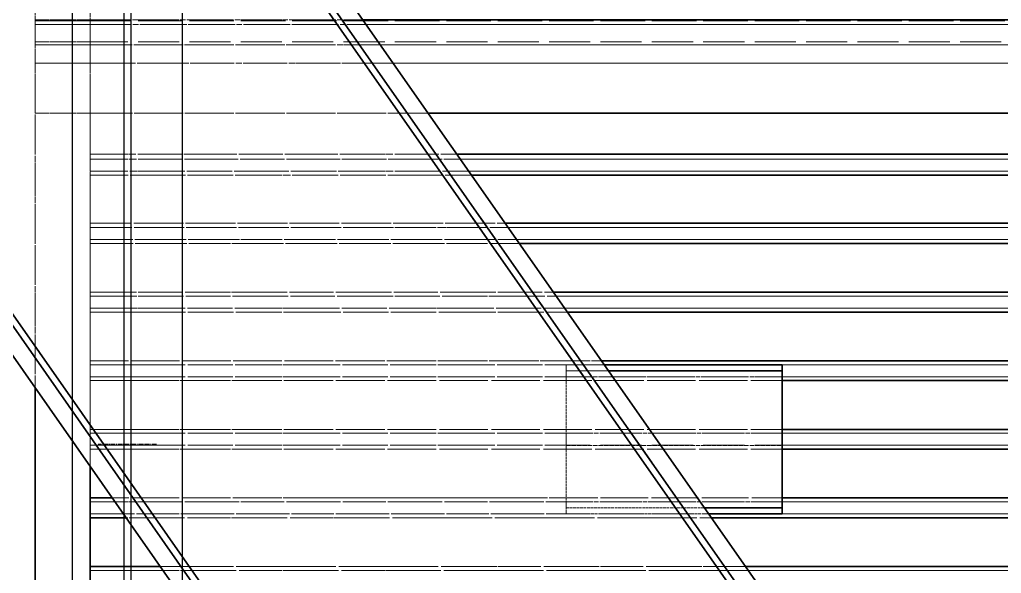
# Model space of a CAD drawing. Header units: millimetres. Extents: x 2711 to 34823, y 3042 to 25750.
# Drawn here: x 15031.6 to 15318.2, y 11830.9 to 11992.4 of the extents above; entities that cross this region are included whole.
import ezdxf

# ---------------------------------------------------------------- set-up
doc = ezdxf.new("R2010")
doc.units = ezdxf.units.MM
doc.linetypes.add('CENTER', pattern=[2, 1.25, -0.25, 0.25, -0.25])
doc.linetypes.add('DASHED', pattern=[15, 12, -3])
doc.layers.add('center', color=1, linetype='CENTER')

# ---------------------------------------------------------------- blocks, each defined once
blk = doc.blocks.new('A$C637D7238')
at = {"color": 7, "lineweight": 35}
for p, q in [((1435.36, 260), (985, 903.19)), ((1429.26, 260), (985, 894.47)), ((1426.91, 260), (985, 891.12)), ((1272.9, 260), (985, 671.17)), ((1270.56, 260), (985, 667.82)), ((1264.45, 260), (985, 659.1))]:
    blk.add_line(p, q, dxfattribs=at)
at = {"color": 7, "linetype": 'DASHED', "lineweight": 13}
for p, q in [((1429.26, 260), (985, 894.47)), ((1426.91, 260), (985, 891.12)), ((1272.9, 260), (985, 671.17)), ((1270.56, 260), (985, 667.82)), ((1434.15, 634.96), (1093.15, 634.96)), ((1434.15, 634.58), (1093.15, 634.58)), ((1093.15, 634.58), (1434.15, 634.58)), ((1093.15, 633.59), (1434.15, 633.59)), ((1434.15, 628.54), (1093.15, 628.54)), ((1434.15, 628.54), (1093.15, 628.54)), ((1434.15, 627.6), (1093.15, 627.6)), ((1093.15, 622.24), (1434.15, 622.24)), ((1434.15, 607.65), (1093.15, 607.65)), ((1434.15, 595.68), (1093.15, 595.68)), ((1434.15, 594.29), (1093.15, 594.29)), ((1434.15, 590.8), (1093.15, 590.8)), ((1434.15, 589.58), (1093.15, 589.58)), ((1434.15, 575.56), (1093.15, 575.56)), ((1434.15, 574.29), (1093.15, 574.29)), ((1434.15, 570.8), (1093.15, 570.8)), ((1434.15, 569.64), (1093.15, 569.64)), ((1434.15, 555.49), (1093.15, 555.49)), ((1434.15, 554.29), (1093.15, 554.29)), ((1434.15, 550.8), (1093.15, 550.8)), ((1434.15, 549.67), (1093.15, 549.67)), ((1434.15, 535.45), (1093.15, 535.45)), ((1434.15, 534.29), (1093.15, 534.29)), ((1434.15, 530.8), (1093.15, 530.8)), ((1434.15, 529.67), (1093.15, 529.67)), ((1434.15, 515.42), (1093.15, 515.42)), ((1434.15, 514.29), (1093.15, 514.29)), ((1434.15, 510.8), (1093.15, 510.8)), ((1434.15, 509.67), (1093.15, 509.67)), ((1434.15, 495.41), (1093.15, 495.41)), ((1434.15, 494.29), (1093.15, 494.29)), ((1434.15, 490.8), (1093.15, 490.8)), ((1434.15, 489.64), (1093.15, 489.64)), ((1434.15, 475.42), (1093.15, 475.42)), ((1434.15, 474.29), (1093.15, 474.29))]:
    blk.add_line(p, q, dxfattribs=at)
at = {"color": 7, "linetype": 'DASHED', "lineweight": 13, "ltscale": 0.056672}
blk.add_line((1077.15, 628.54), (1077.15, 662.54), dxfattribs=at)
at = {"color": 7, "linetype": 'DASHED', "lineweight": 13, "ltscale": 0.048257}
blk.add_line((1093.15, 633.59), (1093.15, 662.54), dxfattribs=at)
at = {"color": 7, "linetype": 'DASHED', "lineweight": 13, "ltscale": 0.002293}
for p, q in [((1077.15, 634.96), (1077.15, 633.59)), ((1093.15, 633.59), (1093.15, 634.96)), ((1093.15, 634.96), (1093.15, 633.59))]:
    blk.add_line(p, q, dxfattribs=at)
at = {"color": 7, "linetype": 'DASHED', "lineweight": 13, "ltscale": 0.026667}
for p, q in [((1077.15, 634.96), (1093.15, 634.96)), ((1077.15, 634.96), (1093.15, 634.96)), ((1093.15, 634.58), (1077.15, 634.58)), ((1077.15, 634.58), (1093.15, 634.58)), ((1077.15, 633.59), (1093.15, 633.59)), ((1093.15, 633.59), (1077.15, 633.59)), ((1077.15, 628.54), (1093.15, 628.54)), ((1077.15, 628.54), (1093.15, 628.54)), ((1093.15, 627.6), (1077.15, 627.6)), ((1077.15, 627.6), (1093.15, 627.6)), ((1077.15, 622.24), (1093.15, 622.24)), ((1093.15, 622.24), (1077.15, 622.24)), ((1077.15, 607.65), (1093.15, 607.65)), ((1077.15, 607.65), (1093.15, 607.65))]:
    blk.add_line(p, q, dxfattribs=at)
at = {"color": 7, "linetype": 'DASHED', "lineweight": 13, "ltscale": 0.009989}
for p, q in [((1077.15, 633.59), (1077.15, 627.6)), ((1093.15, 633.59), (1093.15, 627.6)), ((1093.15, 633.59), (1093.15, 627.6))]:
    blk.add_line(p, q, dxfattribs=at)
at = {"color": 7, "linetype": 'DASHED', "lineweight": 13, "ltscale": 0.132766}
blk.add_line((1172.81, 634.96), (1093.15, 634.96), dxfattribs=at)
at = {"color": 7, "linetype": 'DASHED', "lineweight": 13, "ltscale": 0.134372}
blk.add_line((1173.77, 633.59), (1093.15, 633.59), dxfattribs=at)
at = {"color": 7, "lineweight": 35, "ltscale": 0.435567}
blk.add_line((1434.15, 634.96), (1172.81, 634.96), dxfattribs=at)
at = {"color": 7, "lineweight": 13, "ltscale": 0.433961}
blk.add_line((1434.15, 633.59), (1173.77, 633.59), dxfattribs=at)
at = {"color": 7, "linetype": 'DASHED', "lineweight": 13, "ltscale": 0.005741}
for p, q in [((1077.15, 627.6), (1077.15, 624.15)), ((1093.15, 624.15), (1093.15, 627.6)), ((1093.15, 627.6), (1093.15, 624.15))]:
    blk.add_line(p, q, dxfattribs=at)
at = {"color": 7, "linetype": 'DASHED', "lineweight": 13, "ltscale": 0.141366}
blk.add_line((1093.15, 627.6), (1177.97, 627.6), dxfattribs=at)
at = {"color": 7, "lineweight": 13, "ltscale": 0.426967}
blk.add_line((1177.97, 627.6), (1434.15, 627.6), dxfattribs=at)
at = {"color": 7, "linetype": 'DASHED', "lineweight": 13, "ltscale": 0.003189}
for p, q in [((1077.15, 624.15), (1077.15, 622.24)), ((1093.15, 622.24), (1093.15, 624.15)), ((1093.15, 624.15), (1093.15, 622.24))]:
    blk.add_line(p, q, dxfattribs=at)
at = {"color": 7, "linetype": 'DASHED', "lineweight": 13, "ltscale": 0.024318}
for p, q in [((1077.15, 607.65), (1077.15, 622.24)), ((1093.15, 607.65), (1093.15, 622.24)), ((1093.15, 607.65), (1093.15, 622.24))]:
    blk.add_line(p, q, dxfattribs=at)
at = {"color": 7, "linetype": 'DASHED', "lineweight": 13, "ltscale": 0.147619}
blk.add_line((1181.72, 622.24), (1093.15, 622.24), dxfattribs=at)
at = {"color": 7, "lineweight": 13, "ltscale": 0.420714}
blk.add_line((1434.15, 622.24), (1181.72, 622.24), dxfattribs=at)
at = {"color": 7, "linetype": 'DASHED', "lineweight": 13, "ltscale": 0.158506}
for p, q in [((1077.15, 512.54), (1077.15, 607.65)), ((1093.15, 512.54), (1093.15, 607.65)), ((1077.15, 417.44), (1077.15, 512.54))]:
    blk.add_line(p, q, dxfattribs=at)
at = {"color": 7, "linetype": 'DASHED', "lineweight": 13, "ltscale": 0.133581}
blk.add_line((1077.15, 527.5), (1077.15, 607.65), dxfattribs=at)
at = {"color": 7, "linetype": 'DASHED', "lineweight": 13, "ltscale": 0.019951}
blk.add_line((1093.15, 607.65), (1093.15, 595.68), dxfattribs=at)
at = {"color": 7, "linetype": 'DASHED', "lineweight": 13, "ltscale": 0.164646}
blk.add_line((1191.94, 607.65), (1093.15, 607.65), dxfattribs=at)
at = {"color": 7, "lineweight": 35, "ltscale": 0.403687}
blk.add_line((1434.15, 607.65), (1191.94, 607.65), dxfattribs=at)
at = {"color": 7, "linetype": 'DASHED', "lineweight": 13, "ltscale": 0.002307}
blk.add_line((1093.15, 594.29), (1093.15, 595.68), dxfattribs=at)
at = {"color": 7, "linetype": 'DASHED', "lineweight": 13, "ltscale": 0.178617}
blk.add_line((1200.32, 595.68), (1093.15, 595.68), dxfattribs=at)
at = {"color": 7, "linetype": 'DASHED', "lineweight": 13, "ltscale": 0.002914}
for p, q in [((1093.15, 594.29), (1093.15, 592.54)), ((1093.15, 592.54), (1093.15, 590.8)), ((1093.15, 574.29), (1093.15, 572.54)), ((1093.15, 572.54), (1093.15, 570.8)), ((1093.15, 554.29), (1093.15, 552.54)), ((1093.15, 552.54), (1093.15, 550.8)), ((1093.15, 534.29), (1093.15, 532.54)), ((1232.15, 532.54), (1232.15, 534.29)), ((1093.15, 532.54), (1093.15, 530.8)), ((1232.15, 530.8), (1232.15, 532.54)), ((1093.15, 514.29), (1093.15, 512.54)), ((1232.15, 512.54), (1232.15, 514.29)), ((1093.15, 512.54), (1093.15, 510.8)), ((1232.15, 510.8), (1232.15, 512.54)), ((1232.15, 492.54), (1232.15, 494.29)), ((1232.15, 490.8), (1232.15, 492.54))]:
    blk.add_line(p, q, dxfattribs=at)
at = {"color": 7, "linetype": 'DASHED', "lineweight": 13, "ltscale": 0.180232}
blk.add_line((1201.29, 594.29), (1093.15, 594.29), dxfattribs=at)
at = {"color": 7, "lineweight": 35, "ltscale": 0.389717}
blk.add_line((1434.15, 595.68), (1200.32, 595.68), dxfattribs=at)
at = {"color": 7, "lineweight": 13, "ltscale": 0.388101}
blk.add_line((1434.15, 594.29), (1201.29, 594.29), dxfattribs=at)
at = {"color": 7, "linetype": 'DASHED', "lineweight": 13, "ltscale": 0.002027}
blk.add_line((1093.15, 589.58), (1093.15, 590.8), dxfattribs=at)
at = {"color": 7, "linetype": 'DASHED', "lineweight": 13, "ltscale": 0.184313}
blk.add_line((1203.74, 590.8), (1093.15, 590.8), dxfattribs=at)
at = {"color": 7, "lineweight": 13, "ltscale": 0.384021}
blk.add_line((1434.15, 590.8), (1203.74, 590.8), dxfattribs=at)
at = {"color": 7, "linetype": 'DASHED', "lineweight": 13, "ltscale": 0.023358}
blk.add_line((1093.15, 589.58), (1093.15, 575.56), dxfattribs=at)
at = {"color": 7, "linetype": 'DASHED', "lineweight": 13, "ltscale": 0.185732}
blk.add_line((1204.59, 589.58), (1093.15, 589.58), dxfattribs=at)
at = {"color": 7, "lineweight": 35, "ltscale": 0.382601}
blk.add_line((1434.15, 589.58), (1204.59, 589.58), dxfattribs=at)
at = {"color": 7, "linetype": 'DASHED', "lineweight": 13, "ltscale": 0.002121}
blk.add_line((1093.15, 574.29), (1093.15, 575.56), dxfattribs=at)
at = {"color": 7, "linetype": 'DASHED', "lineweight": 13, "ltscale": 0.202087}
blk.add_line((1214.4, 575.56), (1093.15, 575.56), dxfattribs=at)
at = {"color": 7, "linetype": 'DASHED', "lineweight": 13, "ltscale": 0.203572}
blk.add_line((1215.29, 574.29), (1093.15, 574.29), dxfattribs=at)
at = {"color": 7, "lineweight": 35, "ltscale": 0.366246}
blk.add_line((1434.15, 575.56), (1214.4, 575.56), dxfattribs=at)
at = {"color": 7, "lineweight": 13, "ltscale": 0.364761}
blk.add_line((1434.15, 574.29), (1215.29, 574.29), dxfattribs=at)
at = {"color": 7, "linetype": 'DASHED', "lineweight": 13, "ltscale": 0.001933}
blk.add_line((1093.15, 569.64), (1093.15, 570.8), dxfattribs=at)
at = {"color": 7, "linetype": 'DASHED', "lineweight": 13, "ltscale": 0.207653}
blk.add_line((1217.74, 570.8), (1093.15, 570.8), dxfattribs=at)
at = {"color": 7, "lineweight": 13, "ltscale": 0.36068}
blk.add_line((1434.15, 570.8), (1217.74, 570.8), dxfattribs=at)
at = {"color": 7, "linetype": 'DASHED', "lineweight": 13, "ltscale": 0.023573}
blk.add_line((1093.15, 569.64), (1093.15, 555.49), dxfattribs=at)
at = {"color": 7, "linetype": 'DASHED', "lineweight": 13, "ltscale": 0.209006}
blk.add_line((1218.55, 569.64), (1093.15, 569.64), dxfattribs=at)
at = {"color": 7, "lineweight": 35, "ltscale": 0.359327}
blk.add_line((1434.15, 569.64), (1218.55, 569.64), dxfattribs=at)
at = {"color": 7, "linetype": 'DASHED', "lineweight": 13, "ltscale": 0.002}
blk.add_line((1093.15, 554.29), (1093.15, 555.49), dxfattribs=at)
at = {"color": 7, "linetype": 'DASHED', "lineweight": 13, "ltscale": 0.225512}
blk.add_line((1228.46, 555.49), (1093.15, 555.49), dxfattribs=at)
at = {"color": 7, "linetype": 'DASHED', "lineweight": 13, "ltscale": 0.226913}
blk.add_line((1229.3, 554.29), (1093.15, 554.29), dxfattribs=at)
at = {"color": 7, "lineweight": 35, "ltscale": 0.342822}
blk.add_line((1434.15, 555.49), (1228.46, 555.49), dxfattribs=at)
at = {"color": 7, "lineweight": 13, "ltscale": 0.341421}
blk.add_line((1434.15, 554.29), (1229.3, 554.29), dxfattribs=at)
at = {"color": 7, "linetype": 'DASHED', "lineweight": 13, "ltscale": 0.001883}
blk.add_line((1093.15, 549.67), (1093.15, 550.8), dxfattribs=at)
at = {"color": 7, "linetype": 'DASHED', "lineweight": 13, "ltscale": 0.230993}
blk.add_line((1231.75, 550.8), (1093.15, 550.8), dxfattribs=at)
at = {"color": 7, "lineweight": 13, "ltscale": 0.33734}
blk.add_line((1434.15, 550.8), (1231.75, 550.8), dxfattribs=at)
at = {"color": 7, "linetype": 'DASHED', "lineweight": 13, "ltscale": 0.023698}
blk.add_line((1093.15, 549.67), (1093.15, 535.45), dxfattribs=at)
at = {"color": 7, "linetype": 'DASHED', "lineweight": 13, "ltscale": 0.232312}
blk.add_line((1232.54, 549.67), (1093.15, 549.67), dxfattribs=at)
at = {"color": 7, "lineweight": 35, "ltscale": 0.336022}
blk.add_line((1434.15, 549.67), (1232.54, 549.67), dxfattribs=at)
at = {"color": 7, "linetype": 'DASHED', "lineweight": 13, "ltscale": 0.248905}
blk.add_line((1242.49, 535.45), (1093.15, 535.45), dxfattribs=at)
at = {"color": 7, "linetype": 'DASHED', "lineweight": 13, "ltscale": 0.001924}
blk.add_line((1093.15, 534.29), (1093.15, 535.45), dxfattribs=at)
at = {"color": 7, "linetype": 'DASHED', "lineweight": 13, "ltscale": 0.231667}
for p, q in [((1232.15, 534.29), (1093.15, 534.29)), ((1232.15, 530.8), (1093.15, 530.8)), ((1232.15, 514.29), (1093.15, 514.29)), ((1232.15, 510.8), (1093.15, 510.8))]:
    blk.add_line(p, q, dxfattribs=at)
at = {"color": 7, "linetype": 'DASHED', "lineweight": 13, "ltscale": 1.35422e-05}
for p, q in [((1232.15, 534.3), (1232.15, 534.29)), ((1232.15, 494.3), (1232.15, 494.29)), ((1295.15, 494.29), (1295.15, 494.3))]:
    blk.add_line(p, q, dxfattribs=at)
at = {"color": 7, "linetype": 'DASHED', "lineweight": 13, "ltscale": 0.018577}
blk.add_line((1243.3, 534.3), (1232.15, 534.3), dxfattribs=at)
at = {"color": 7, "lineweight": 35, "ltscale": 0.319428}
blk.add_line((1434.15, 535.45), (1242.49, 535.45), dxfattribs=at)
at = {"color": 7, "lineweight": 35, "ltscale": 0.086423}
blk.add_line((1295.15, 534.3), (1243.3, 534.3), dxfattribs=at)
at = {"color": 7, "lineweight": 35, "ltscale": 1.35422e-05}
blk.add_line((1295.15, 534.29), (1295.15, 534.3), dxfattribs=at)
at = {"color": 7, "lineweight": 35, "ltscale": 0.002914}
for p, q in [((1295.15, 534.29), (1295.15, 532.54)), ((1295.15, 532.54), (1295.15, 530.8)), ((1295.15, 514.29), (1295.15, 512.54)), ((1295.15, 512.54), (1295.15, 510.8)), ((1093.15, 494.29), (1093.15, 492.54)), ((1295.15, 494.29), (1295.15, 492.54)), ((1093.15, 492.54), (1093.15, 490.8)), ((1295.15, 492.54), (1295.15, 490.8)), ((1093.15, 474.29), (1093.15, 472.54))]:
    blk.add_line(p, q, dxfattribs=at)
at = {"color": 7, "lineweight": 13, "ltscale": 0.231667}
for p, q in [((1434.15, 534.29), (1295.15, 534.29)), ((1434.15, 530.8), (1295.15, 530.8)), ((1434.15, 514.29), (1295.15, 514.29)), ((1434.15, 510.8), (1295.15, 510.8)), ((1434.15, 494.29), (1295.15, 494.29)), ((1434.15, 490.8), (1295.15, 490.8))]:
    blk.add_line(p, q, dxfattribs=at)
at = {"color": 7, "linetype": 'DASHED', "lineweight": 13, "ltscale": 0.001868}
blk.add_line((1093.15, 529.67), (1093.15, 530.8), dxfattribs=at)
at = {"color": 7, "linetype": 'DASHED', "lineweight": 13, "ltscale": 0.066667}
blk.add_line((1232.15, 532.54), (1232.15, 492.54), dxfattribs=at)
at = {"color": 7, "linetype": 'DASHED', "lineweight": 13, "ltscale": 0.020626}
blk.add_line((1244.53, 532.54), (1232.15, 532.54), dxfattribs=at)
at = {"color": 7, "linetype": 'DASHED', "lineweight": 13, "ltscale": 1.33514e-05}
for p, q in [((1232.15, 530.8), (1232.15, 530.79)), ((1295.15, 530.79), (1295.15, 530.8)), ((1232.15, 490.8), (1232.15, 490.79))]:
    blk.add_line(p, q, dxfattribs=at)
at = {"color": 7, "linetype": 'DASHED', "lineweight": 13, "ltscale": 0.105}
for p, q in [((1232.15, 530.79), (1295.15, 530.79)), ((1295.15, 514.35), (1232.15, 514.35)), ((1232.15, 510.74), (1295.15, 510.74)), ((1295.15, 494.3), (1232.15, 494.3))]:
    blk.add_line(p, q, dxfattribs=at)
at = {"color": 7, "lineweight": 35, "ltscale": 0.084374}
blk.add_line((1295.15, 532.54), (1244.53, 532.54), dxfattribs=at)
at = {"color": 7, "lineweight": 35, "ltscale": 0.066667}
blk.add_line((1295.15, 492.54), (1295.15, 532.54), dxfattribs=at)
at = {"color": 7, "lineweight": 35, "ltscale": 0.024925}
blk.add_line((1077.15, 512.54), (1077.15, 527.5), dxfattribs=at)
at = {"color": 7, "linetype": 'DASHED', "lineweight": 13, "ltscale": 0.336667}
for p, q in [((1295.15, 529.67), (1093.15, 529.67)), ((1295.15, 515.42), (1093.15, 515.42)), ((1295.15, 509.67), (1093.15, 509.67))]:
    blk.add_line(p, q, dxfattribs=at)
at = {"color": 7, "linetype": 'DASHED', "lineweight": 13, "ltscale": 0.023756}
blk.add_line((1093.15, 529.67), (1093.15, 515.42), dxfattribs=at)
at = {"color": 7, "lineweight": 35, "ltscale": 0.231667}
for p, q in [((1434.15, 529.67), (1295.15, 529.67)), ((1434.15, 515.42), (1295.15, 515.42)), ((1434.15, 509.67), (1295.15, 509.67)), ((1434.15, 495.41), (1295.15, 495.41))]:
    blk.add_line(p, q, dxfattribs=at)
at = {"color": 7, "linetype": 'DASHED', "lineweight": 13, "ltscale": 0.001881}
for p, q in [((1093.15, 514.29), (1093.15, 515.42)), ((1093.15, 509.67), (1093.15, 510.8))]:
    blk.add_line(p, q, dxfattribs=at)
at = {"color": 7, "linetype": 'DASHED', "lineweight": 13, "ltscale": 9.65118e-05}
blk.add_line((1232.15, 514.35), (1232.15, 514.29), dxfattribs=at)
at = {"color": 7, "linetype": 'DASHED', "lineweight": 13, "ltscale": 7.28607e-05}
for p, q in [((1295.15, 514.31), (1295.15, 514.35)), ((1295.15, 510.74), (1295.15, 510.78))]:
    blk.add_line(p, q, dxfattribs=at)
at = {"color": 7, "lineweight": 35, "ltscale": 2.36511e-05}
blk.add_line((1295.15, 514.29), (1295.15, 514.31), dxfattribs=at)
at = {"color": 7, "lineweight": 35, "ltscale": 0.158506}
blk.add_line((1077.15, 417.44), (1077.15, 512.54), dxfattribs=at)
at = {"color": 7, "linetype": 'DASHED', "lineweight": 13, "ltscale": 0.01316}
blk.add_line((1093.15, 504.65), (1093.15, 512.54), dxfattribs=at)
at = {"color": 7, "linetype": 'DASHED', "lineweight": 13, "ltscale": 9.67026e-05}
blk.add_line((1232.15, 510.8), (1232.15, 510.74), dxfattribs=at)
at = {"color": 7, "lineweight": 35, "ltscale": 2.38419e-05}
blk.add_line((1295.15, 510.78), (1295.15, 510.8), dxfattribs=at)
at = {"color": 7, "linetype": 'DASHED', "lineweight": 13, "ltscale": 0.008363}
blk.add_line((1093.15, 509.67), (1093.15, 504.65), dxfattribs=at)
at = {"color": 7, "lineweight": 35, "ltscale": 0.145346}
blk.add_line((1093.15, 417.44), (1093.15, 504.65), dxfattribs=at)
at = {"color": 7, "lineweight": 35, "ltscale": 0.015393}
blk.add_line((1093.15, 504.65), (1093.15, 495.41), dxfattribs=at)
at = {"color": 7, "lineweight": 35, "ltscale": 0.001868}
blk.add_line((1093.15, 494.29), (1093.15, 495.41), dxfattribs=at)
at = {"color": 7, "lineweight": 35, "ltscale": 0.010778}
blk.add_line((1099.62, 495.41), (1093.15, 495.41), dxfattribs=at)
at = {"color": 7, "lineweight": 13, "ltscale": 0.012086}
blk.add_line((1100.4, 494.29), (1093.15, 494.29), dxfattribs=at)
at = {"color": 7, "linetype": 'DASHED', "lineweight": 13, "ltscale": 0.325888}
blk.add_line((1295.15, 495.41), (1099.62, 495.41), dxfattribs=at)
at = {"color": 7, "linetype": 'DASHED', "lineweight": 13, "ltscale": 0.219581}
blk.add_line((1232.15, 494.29), (1100.4, 494.29), dxfattribs=at)
at = {"color": 7, "lineweight": 35, "ltscale": 0.001924}
blk.add_line((1093.15, 489.64), (1093.15, 490.8), dxfattribs=at)
at = {"color": 7, "lineweight": 13, "ltscale": 0.016166}
blk.add_line((1102.85, 490.8), (1093.15, 490.8), dxfattribs=at)
at = {"color": 7, "linetype": 'DASHED', "lineweight": 13, "ltscale": 0.2155}
blk.add_line((1232.15, 490.8), (1102.85, 490.8), dxfattribs=at)
at = {"color": 7, "linetype": 'DASHED', "lineweight": 13, "ltscale": 0.067307}
blk.add_line((1232.15, 492.54), (1272.53, 492.54), dxfattribs=at)
at = {"color": 7, "linetype": 'DASHED', "lineweight": 13, "ltscale": 0.069357}
blk.add_line((1232.15, 490.79), (1273.76, 490.79), dxfattribs=at)
at = {"color": 7, "lineweight": 35, "ltscale": 0.037693}
blk.add_line((1272.53, 492.54), (1295.15, 492.54), dxfattribs=at)
at = {"color": 7, "lineweight": 35, "ltscale": 0.035643}
blk.add_line((1273.76, 490.79), (1295.15, 490.79), dxfattribs=at)
at = {"color": 7, "lineweight": 35, "ltscale": 1.33514e-05}
blk.add_line((1295.15, 490.79), (1295.15, 490.8), dxfattribs=at)
at = {"color": 7, "lineweight": 35, "ltscale": 0.023698}
blk.add_line((1093.15, 489.64), (1093.15, 475.42), dxfattribs=at)
at = {"color": 7, "lineweight": 35, "ltscale": 0.017514}
blk.add_line((1103.66, 489.64), (1093.15, 489.64), dxfattribs=at)
at = {"color": 7, "linetype": 'DASHED', "lineweight": 13, "ltscale": 0.284847}
for p, q in [((1274.57, 489.64), (1103.66, 489.64)), ((1284.52, 475.42), (1113.61, 475.42)), ((1285.31, 474.29), (1114.41, 474.29))]:
    blk.add_line(p, q, dxfattribs=at)
at = {"color": 7, "lineweight": 35, "ltscale": 0.265972}
blk.add_line((1434.15, 489.64), (1274.57, 489.64), dxfattribs=at)
at = {"color": 7, "lineweight": 35, "ltscale": 0.001883}
blk.add_line((1093.15, 474.29), (1093.15, 475.42), dxfattribs=at)
at = {"color": 7, "lineweight": 35, "ltscale": 0.034108}
blk.add_line((1113.61, 475.42), (1093.15, 475.42), dxfattribs=at)
at = {"color": 7, "lineweight": 13, "ltscale": 0.035426}
blk.add_line((1114.41, 474.29), (1093.15, 474.29), dxfattribs=at)
at = {"color": 7, "lineweight": 35, "ltscale": 0.249378}
blk.add_line((1434.15, 475.42), (1284.52, 475.42), dxfattribs=at)
at = {"color": 7, "lineweight": 13, "ltscale": 0.24806}
blk.add_line((1434.15, 474.29), (1285.31, 474.29), dxfattribs=at)
blk = doc.blocks.new('A$C1AFF22E1')
for p, q in [((9.5, 2966), (9.5, 0)), ((24.5, 2966), (24.5, 0))]:
    blk.add_line(p, q)
blk = doc.blocks.new('A$C7FE17281')
for p, q in [((1100, 2966), (1100, 0)), ((1085, 0), (1085, 2935.83))]:
    blk.add_line(p, q)
at = {"layer": 'center'}
blk.add_line((1109.5, 753), (1092.5, 753), dxfattribs=at)
blk = doc.blocks.new('1')
at = {"color": 2}
for name, p in [('A$C7FE17281', (13962.05, 11115.45)), ('A$C1AFF22E1', (15054.55, 11115.45))]:
    blk.add_blockref(name, p, dxfattribs=at)
at = {"color": 7}
blk.add_blockref('A$C637D7238', (13959.05, 11357.45), dxfattribs=at)

msp = doc.modelspace()

# ---------------------------------------------------------------- block references
msp.add_blockref('1', (0, 0))

doc.saveas('drawing.dxf')
